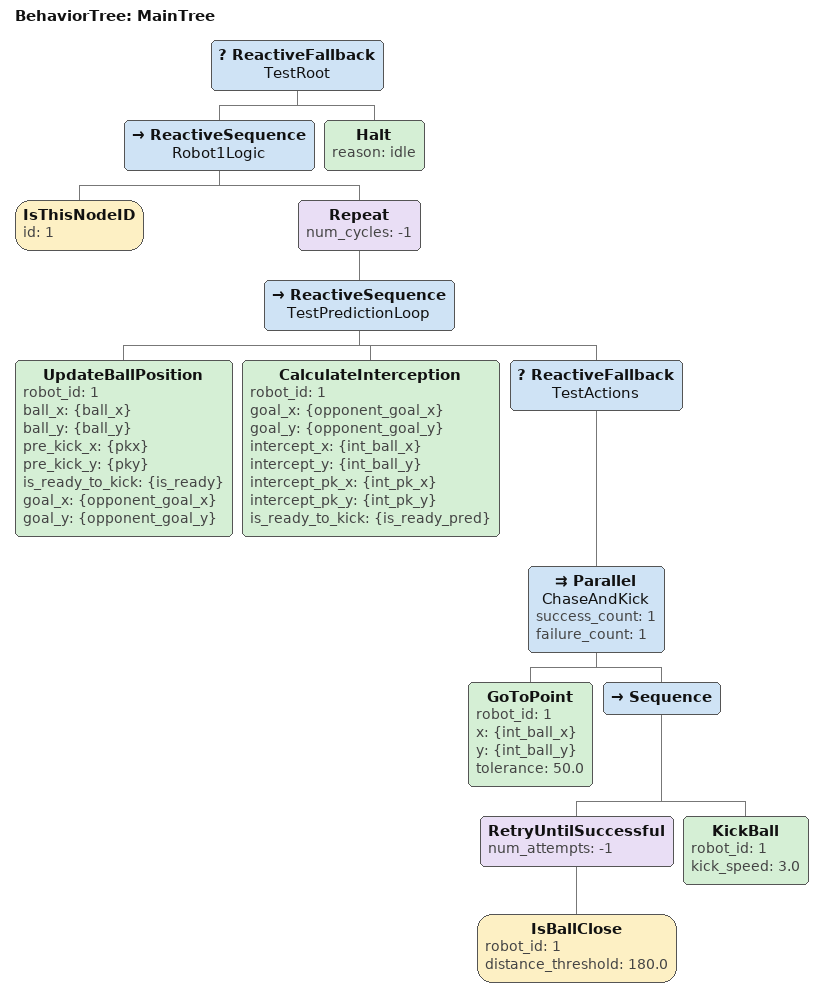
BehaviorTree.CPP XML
<root main_tree_to_execute="MainTree" BTCPP_format="4">

  <BehaviorTree ID="MainTree">
    <ReactiveFallback name="TestRoot">
      <!-- Apenas o nó do robô ID 1 roda a lógica de teste -->
      <ReactiveSequence name="Robot1Logic">
        <IsThisNodeID id="1" />
        <Repeat num_cycles="-1">
          <ReactiveSequence name="TestPredictionLoop">

            <!-- 1. Atualiza a posição real da bola no blackboard -->
            <UpdateBallPosition robot_id="1"
                                ball_x="{ball_x}" ball_y="{ball_y}"
                                pre_kick_x="{pkx}" pre_kick_y="{pky}"
                                is_ready_to_kick="{is_ready}"
                                goal_x="{opponent_goal_x}" goal_y="{opponent_goal_y}" />

            <!-- 2. Calcula a interceptação no ponto futuro para o robô ID 1 -->
            <CalculateInterception robot_id="1"
                                   goal_x="{opponent_goal_x}" goal_y="{opponent_goal_y}"
                                   intercept_x="{int_ball_x}" intercept_y="{int_ball_y}"
                                   intercept_pk_x="{int_pk_x}" intercept_pk_y="{int_pk_y}"
                                   is_ready_to_kick="{is_ready_pred}" />

            <!-- 3. Persegue a bola indo direto no ponto futuro e chuta quando estiver perto -->
            <ReactiveFallback name="TestActions">
              <Parallel name="ChaseAndKick" success_count="1" failure_count="1">
                <!-- Vai direto no ponto previsto para a bola -->
                <GoToPoint robot_id="1" x="{int_ball_x}" y="{int_ball_y}" tolerance="50.0" />

                <Sequence>
                  <!-- Espera a bola estar fisicamente perto -->
                  <RetryUntilSuccessful num_attempts="-1">
                    <IsBallClose robot_id="1" distance_threshold="180.0"/>
                  </RetryUntilSuccessful>
                  <!-- Chuta -->
                  <KickBall robot_id="1" kick_speed="3.0"/>
                </Sequence>
              </Parallel>
            </ReactiveFallback>
          </ReactiveSequence>
        </Repeat>
      </ReactiveSequence>

      <!-- Outros robôs (0 e 2) ficam parados -->
      <Halt reason="idle"/>
    </ReactiveFallback>
  </BehaviorTree>

</root>
